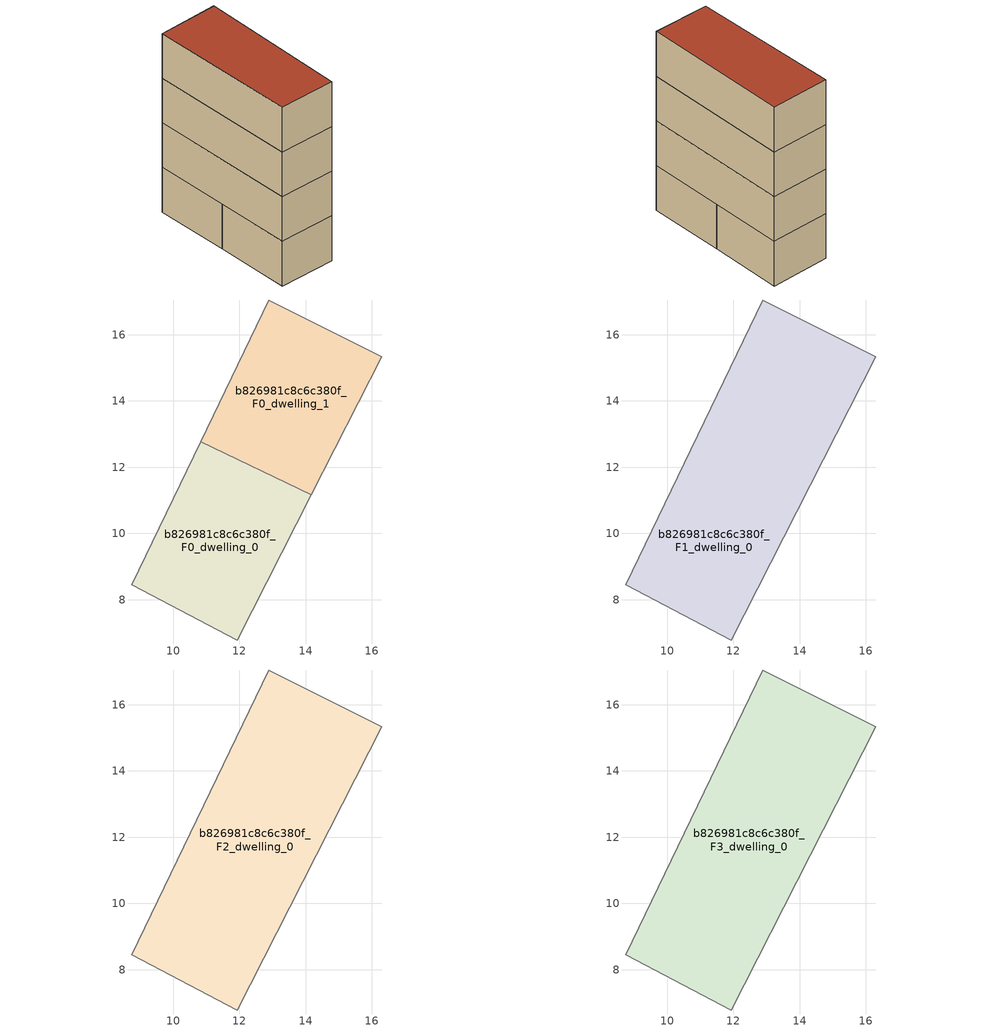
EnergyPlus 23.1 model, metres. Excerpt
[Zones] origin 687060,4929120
b826981c8c6c380f_F0_dwelling_0
 floor ground (EU_floor_Construction): 14.17,11.17 11.94,6.79 8.76,8.46 10.83,12.77 z0
 wall adiabatic (EU_wall_Construction): 10.83,12.77 8.76,8.46 11.94,6.79 14.17,11.17 z0:3
 wall to b826981c8c6c380f_F0_dwelling_1 (EU_wall_Construction): 14.17,11.17 10.83,12.77 z0:3
b826981c8c6c380f_F0_dwelling_1
 floor ground (EU_floor_Construction): 16.29,15.33 14.17,11.17 10.83,12.77 12.88,17.04 z0
 wall adiabatic (EU_wall_Construction): 14.17,11.17 16.29,15.33 12.88,17.04 10.83,12.77 z0:3
b826981c8c6c380f_F1_dwelling_0
 floor to b826981c8c6c380f_F0_dwelling_0 (EU_floor_Construction): 14.17,11.17 11.94,6.79 8.76,8.46 10.83,12.77 z3
 floor to b826981c8c6c380f_F0_dwelling_1 (EU_floor_Construction): 16.29,15.33 14.17,11.17 10.83,12.77 12.88,17.04 z3
 wall adiabatic (EU_wall_Construction): 12.88,17.04 8.76,8.46 11.94,6.79 16.29,15.33 12.88,17.04 z3:6
b826981c8c6c380f_F2_dwelling_0
 floor to b826981c8c6c380f_F1_dwelling_0 (EU_floor_Construction): 16.29,15.33 11.94,6.79 8.76,8.46 12.88,17.04 z6
 wall adiabatic (EU_wall_Construction): 12.88,17.04 8.76,8.46 11.94,6.79 16.29,15.33 12.88,17.04 z6:9
b826981c8c6c380f_F3_dwelling_0
 floor to b826981c8c6c380f_F2_dwelling_0 (EU_floor_Construction): 16.29,15.33 11.94,6.79 8.76,8.46 12.88,17.04 z9
 wall adiabatic (EU_wall_Construction): 12.88,17.04 8.76,8.46 11.94,6.79 16.29,15.33 12.88,17.04 z9:12
 roof outside (EU_roof_Construction): 11.94,6.79 16.29,15.33 12.88,17.04 8.76,8.46 z12
[Building]
EU S2 Campaign: North Axis=0; Terrain=City; Solar Distribution=FullExterior
[Site:Location]
Bologna: Latitude=44.5; Longitude=11.25; Time Zone=1; Elevation=37
[SizingPeriod:WeatherFileDays]
AnnualSizingPeriod: Begin Month=1; Begin Day of Month=1; End Month=12; End Day of Month=31; Day of Week for Start Day=Monday; Use Weather File Daylight Saving Period=No; Use Weather File Rain and Snow Indicators=No
[MATERIAL]
EU_InternalMass_Material: Roughness=MediumRough; Thickness=0.1; Conductivity=1; Density=1800; Specific Heat=900; Thermal Absorptance=0.9; Solar Absorptance=0.7; Visible Absorptance=0.7
[MATERIAL:NOMASS] Roughness=MediumRough; Thermal Absorptance=0.9; Solar Absorptance=0.7; Visible Absorptance=0.7
Name | Thermal Resistance
EU_wall_NoMass | 0.937881
EU_roof_NoMass | 0.548572
EU_floor_NoMass | 0.71348
[CONSTRUCTION]
EU_wall_Construction: EU_wall_NoMass
EU_roof_Construction: EU_roof_NoMass
EU_floor_Construction: EU_floor_NoMass
EU_InternalMass_Construction: EU_InternalMass_Material
[ZONE] Type=1; Multiplier=1; Ceiling Height=autocalculate; Floor Area=autocalculate; Part of Total Floor Area=Yes
Name | Volume
b826981c8c6c380f_F0_dwelling_0 | 53.0991
b826981c8c6c380f_F1_dwelling_0 | 106.194
b826981c8c6c380f_F2_dwelling_0; b826981c8c6c380f_F3_dwelling_0 | 106.2
b826981c8c6c380f_F0_dwelling_1 | 53.0947
[INTERNALMASS] Construction=EU_InternalMass_Construction
Name | Zone or ZoneList | Surface Area
b826981c8c6c380f_F0_dwelling_0_EU_InternalMass | b826981c8c6c380f_F0_dwelling_0 | 17.6997
b826981c8c6c380f_F0_dwelling_1_EU_InternalMass | b826981c8c6c380f_F0_dwelling_1 | 17.6983
b826981c8c6c380f_F1_dwelling_0_EU_InternalMass | b826981c8c6c380f_F1_dwelling_0 | 35.4
b826981c8c6c380f_F2_dwelling_0_EU_InternalMass | b826981c8c6c380f_F2_dwelling_0 | 35.4
b826981c8c6c380f_F3_dwelling_0_EU_InternalMass | b826981c8c6c380f_F3_dwelling_0 | 35.4
[OTHEREQUIPMENT] Fuel Type=Electricity; Design Level Calculation Method=Watts/Area; Power per Zone Floor Area=1; Fraction Latent=0; Fraction Radiant=0; Fraction Lost=0; Carbon Dioxide Generation Rate=0; EndUse Subcategory=EU_Step8_InternalGains
Name | Zone or ZoneList or Space or SpaceList | Schedule
EU_Step8_InternalGain_b826981c8c6c380f_F0_dwelling_0_f000 | b826981c8c6c380f_F0_dwelling_0 | EU_Step8_GainSchedule_b826981c8c6c380f_F0_dwelling_0_f000
EU_Step8_InternalGain_b826981c8c6c380f_F0_dwelling_1_f000 | b826981c8c6c380f_F0_dwelling_1 | EU_Step8_GainSchedule_b826981c8c6c380f_F0_dwelling_1_f000
EU_Step8_InternalGain_b826981c8c6c380f_F1_dwelling_0_f000 | b826981c8c6c380f_F1_dwelling_0 | EU_Step8_GainSchedule_b826981c8c6c380f_F1_dwelling_0_f000
EU_Step8_InternalGain_b826981c8c6c380f_F2_dwelling_0_f000 | b826981c8c6c380f_F2_dwelling_0 | EU_Step8_GainSchedule_b826981c8c6c380f_F2_dwelling_0_f000
EU_Step8_InternalGain_b826981c8c6c380f_F3_dwelling_0_f000 | b826981c8c6c380f_F3_dwelling_0 | EU_Step8_GainSchedule_b826981c8c6c380f_F3_dwelling_0_f000
[ZONEVENTILATION:DESIGNFLOWRATE] Schedule=EU_AlwaysOn; Design Flow Rate Calculation Method=AirChanges/Hour; Air Changes per Hour=0.687892; Ventilation Type=Natural; Fan Pressure Rise=0; Fan Total Efficiency=1; Constant Term Coefficient=1; Temperature Term Coefficient=0; Velocity Term Coefficient=0; Velocity Squared Term Coefficient=0; Minimum Indoor Temperature=-100; Maximum Indoor Temperature=100; Delta Temperature=-100; Minimum Outdoor Temperature=-100; Maximum Outdoor Temperature=100; Maximum Wind Speed=40
Name | Zone or ZoneList or Space or SpaceList
EU_ConstantAir_b826981c8c6c380f_F0_dwelling_0 | b826981c8c6c380f_F0_dwelling_0
EU_ConstantAir_b826981c8c6c380f_F0_dwelling_1 | b826981c8c6c380f_F0_dwelling_1
EU_ConstantAir_b826981c8c6c380f_F1_dwelling_0 | b826981c8c6c380f_F1_dwelling_0
EU_ConstantAir_b826981c8c6c380f_F2_dwelling_0 | b826981c8c6c380f_F2_dwelling_0
EU_ConstantAir_b826981c8c6c380f_F3_dwelling_0 | b826981c8c6c380f_F3_dwelling_0
[HVACTEMPLATE:THERMOSTAT] Constant Heating Setpoint=20; Constant Cooling Setpoint=50
EU_HeatOnly_b826981c8c6c380f_F0_dwelling_0; EU_HeatOnly_b826981c8c6c380f_F0_dwelling_1; EU_HeatOnly_b826981c8c6c380f_F1_dwelling_0; EU_HeatOnly_b826981c8c6c380f_F2_dwelling_0; EU_HeatOnly_b826981c8c6c380f_F3_dwelling_0
[HVACTEMPLATE:ZONE:IDEALLOADSAIRSYSTEM] System Availability Schedule=EU_AlwaysOn; Maximum Heating Supply Air Temperature=50; Minimum Cooling Supply Air Temperature=13; Maximum Heating Supply Air Humidity Ratio=0.0156; Minimum Cooling Supply Air Humidity Ratio=0.0077; Heating Limit=NoLimit; Cooling Limit=NoLimit; Heating Availability Schedule=EU_AlwaysOn; Cooling Availability Schedule=EU_CoolingOff; Dehumidification Control Type=ConstantSensibleHeatRatio; Cooling Sensible Heat Ratio=0.7; Dehumidification Setpoint=60; Humidification Control Type=None; Humidification Setpoint=30; Outdoor Air Method=None; Outdoor Air Flow Rate per Person=0.00944; Outdoor Air Flow Rate per Zone Floor Area=0; Outdoor Air Flow Rate per Zone=0; Demand Controlled Ventilation Type=None; Outdoor Air Economizer Type=NoEconomizer; Heat Recovery Type=None; Sensible Heat Recovery Effectiveness=0.7; Latent Heat Recovery Effectiveness=0.65
Name | Template Thermostat
b826981c8c6c380f_F0_dwelling_0 | EU_HeatOnly_b826981c8c6c380f_F0_dwelling_0
b826981c8c6c380f_F0_dwelling_1 | EU_HeatOnly_b826981c8c6c380f_F0_dwelling_1
b826981c8c6c380f_F1_dwelling_0 | EU_HeatOnly_b826981c8c6c380f_F1_dwelling_0
b826981c8c6c380f_F2_dwelling_0 | EU_HeatOnly_b826981c8c6c380f_F2_dwelling_0
b826981c8c6c380f_F3_dwelling_0 | EU_HeatOnly_b826981c8c6c380f_F3_dwelling_0
[SIZING:ZONE] Zone Cooling Design Supply Air Temperature Input Method=SupplyAirTemperature; Zone Cooling Design Supply Air Temperature=13; Zone Heating Design Supply Air Temperature Input Method=SupplyAirTemperature; Zone Heating Design Supply Air Temperature=50; Zone Cooling Design Supply Air Humidity Ratio=0.008; Zone Heating Design Supply Air Humidity Ratio=0.008; Cooling Design Air Flow Method=DesignDay; Cooling Design Air Flow Rate=0; Cooling Minimum Air Flow per Zone Floor Area=0.000762; Cooling Minimum Air Flow=0; Cooling Minimum Air Flow Fraction=0.2; Heating Design Air Flow Method=DesignDay; Heating Design Air Flow Rate=0; Heating Maximum Air Flow per Zone Floor Area=0.002032; Heating Maximum Air Flow=0.141576; Heating Maximum Air Flow Fraction=0.3; Account for Dedicated Outdoor Air System=No; Dedicated Outdoor Air System Control Strategy=NeutralSupplyAir; Dedicated Outdoor Air Low Setpoint Temperature for Design=autosize; Dedicated Outdoor Air High Setpoint Temperature for Design=autosize; Zone Load Sizing Method=Sensible Load Only No Latent Load; Zone Latent Cooling Design Supply Air Humidity Ratio Input Method=HumidityRatioDifference; Zone Cooling Design Supply Air Humidity Ratio Difference=0.005; Zone Latent Heating Design Supply Air Humidity Ratio Input Method=HumidityRatioDifference; Zone Humidification Design Supply Air Humidity Ratio Difference=0.005
b826981c8c6c380f_F0_dwelling_0; b826981c8c6c380f_F0_dwelling_1; b826981c8c6c380f_F1_dwelling_0; b826981c8c6c380f_F2_dwelling_0; b826981c8c6c380f_F3_dwelling_0
[SCHEDULE:CONSTANT]
Name | Hourly Value
EU_AlwaysOn | 1
EU_CoolingOff | 0
[SCHEDULE:FILE] Column Number=1; Rows to Skip at Top=0; Number of Hours of Data=8760; Column Separator=Comma; Interpolate to Timestep=No; Minutes per Item=60; Adjust Schedule for Daylight Savings=Yes
Name | File
EU_Step8_GainSchedule_b826981c8c6c380f_F0_dwelling_0_f000 | ../../schedules/b826981c8c6c380f/b826981c8c6c380f_F0_dwelling_0_f000_gain.csv
EU_Step8_GainSchedule_b826981c8c6c380f_F0_dwelling_1_f000 | ../../schedules/b826981c8c6c380f/b826981c8c6c380f_F0_dwelling_1_f000_gain.csv
EU_Step8_GainSchedule_b826981c8c6c380f_F1_dwelling_0_f000 | ../../schedules/b826981c8c6c380f/b826981c8c6c380f_F1_dwelling_0_f000_gain.csv
EU_Step8_GainSchedule_b826981c8c6c380f_F2_dwelling_0_f000 | ../../schedules/b826981c8c6c380f/b826981c8c6c380f_F2_dwelling_0_f000_gain.csv
EU_Step8_GainSchedule_b826981c8c6c380f_F3_dwelling_0_f000 | ../../schedules/b826981c8c6c380f/b826981c8c6c380f_F3_dwelling_0_f000_gain.csv
